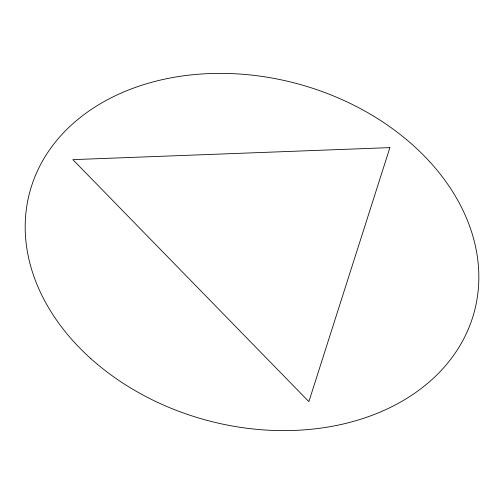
<?xml version="1.0" encoding="UTF-8"?>
<svg xmlns="http://www.w3.org/2000/svg" width="504" height="504" viewBox="0 0 504 504"><rect width="100%" height="100%" fill="white"/><g stroke="black" fill="none" stroke-linecap="round" stroke-linejoin="round"><path stroke-width="0.76" d="M389.901 147.615L308.876 401.644L72.872 159.642L389.901 147.615M90.72 358.508A230.177 174.271 15.1 0 0 470.767 322.925A230.177 174.271 15.1 0 0 194.563 74.56A230.177 174.271 15.1 0 0 90.72 358.508"/></g></svg>
